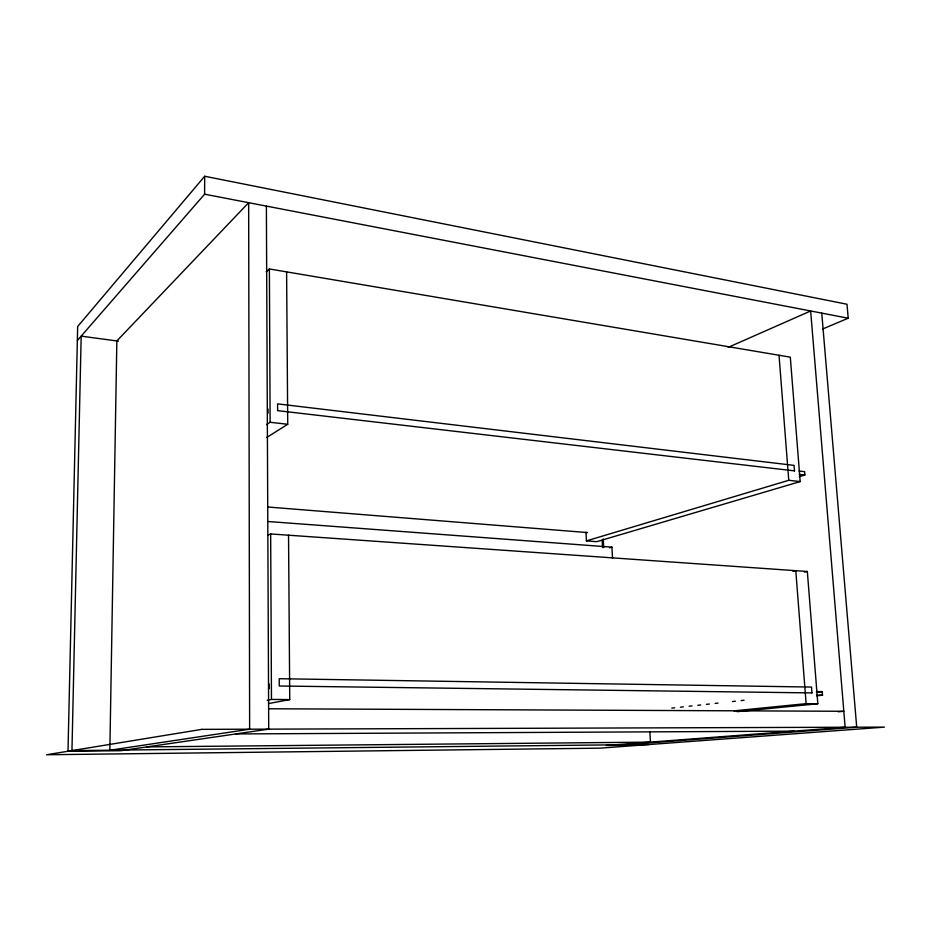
<?xml version="1.0" encoding="UTF-8"?>
<svg xmlns="http://www.w3.org/2000/svg" width="931" height="931" viewBox="0 0 931 931"><rect width="100%" height="100%" fill="white"/><g stroke="black" fill="none" stroke-linecap="round" stroke-linejoin="round"><path stroke-width="1.4" d="M77.343 340.537L204.611 194.195L204.692 176.25L846.989 304.239L848.222 318.216L822.76 328.946M266.382 206.1L268.71 729.136L120.774 750.712L67.998 751.282L77.669 326.49L204.692 176.25M67.998 751.282L71.955 750.63L81.172 336.138L118.4 341.153M266.173 271.852L269.385 268.954L790.303 357.167L800.183 481.583L596.678 541.679L586.402 540.888L585.983 532.241M266.487 424.664L270.13 422.29L287.726 424.268L286.608 271.864M266.801 437.43L287.726 424.268M268.035 535.174L270.665 533.952L807.328 571.494L817.825 703.743L737.084 711.691M728.135 347.379L810.645 310.977L845.139 727.251L606.325 745.475L641.273 745.103M799.298 476.695L804.861 475.019L804.593 471.668L798.996 471.016M586.402 540.888L788.755 480.303L800.183 481.583M609.491 547.847L611.935 547.16L612.528 558.495M792.944 571.308L795.784 570.691L806.13 703.65L817.825 703.743M804.489 572.1L807.328 571.494M267.185 700.275L271.468 699.449L289.75 699.588L288.54 535.197M268.489 703.592L289.75 699.588M671.786 708.107L674.672 707.793M680.456 707.164L683.342 706.85M689.126 706.222L692.012 705.907M697.796 705.279L700.694 704.965M706.466 704.348L709.364 704.034M715.148 703.405L718.034 703.091M732.488 701.52L735.374 701.206M741.157 700.577L744.055 700.263M816.475 692.268L822.224 691.64L822.515 695.201L816.755 695.806M733.965 710.842L806.13 703.65M838.179 711.784L843.812 711.284L268.617 708.77M624.154 744.8L856.718 727.216L821.747 313.119M146.912 746.895L650.443 742.112L649.838 731.417M125.673 750.002L614.658 744.847M71.955 750.63L125.173 750.072M613.797 744.905L648.907 744.544M235.811 733.942L794.236 731.138M816.79 695.131L822.515 695.201M816.499 691.558L822.224 691.64M268.384 521.535L611.935 547.16M268.035 507.023L587.531 532.579M799.264 474.379L804.861 475.019M204.611 194.195L848.222 318.216M779.026 355.246L788.755 480.303M603.241 538.944L603.684 547.649M602.148 540.189L602.52 547.44M269.385 268.954L270.13 422.29M270.665 533.952L271.468 699.449M268.023 409.035L268.047 413.201M269.28 684.11L269.303 688.603M116.852 340.944L109.858 750.235L249.636 729.206L248.658 202.69L116.852 340.944M201.876 729.357L46.55 754.75L599.983 748.163L884.45 727.123L201.876 729.357M811.983 692.908L279.253 686.007L279.219 678.711L811.518 687.066L811.983 692.908M794.504 470.877L277.624 410.641L277.589 403.879L794.073 465.384L794.504 470.877"/></g></svg>
